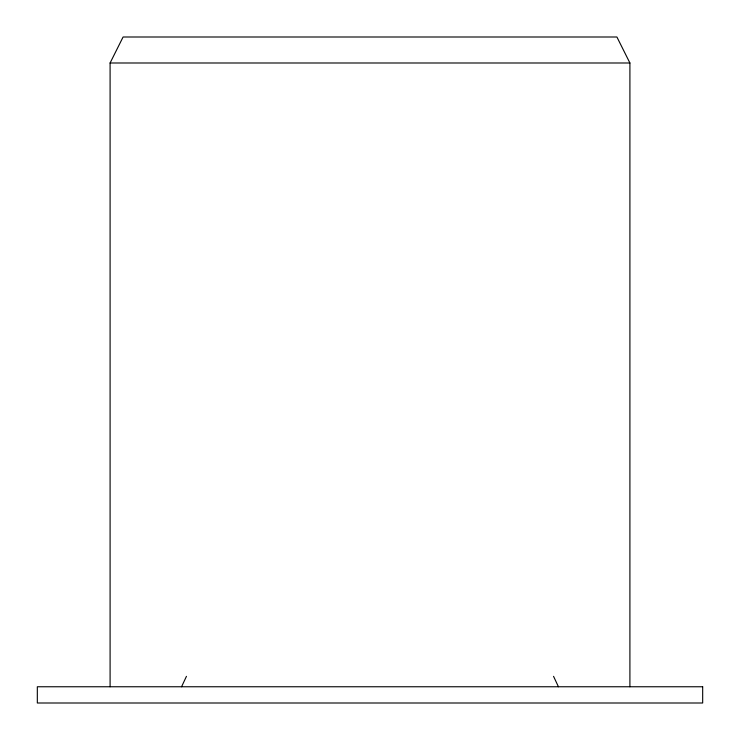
<?xml version="1.0" encoding="UTF-8"?>
<svg xmlns="http://www.w3.org/2000/svg" width="740" height="740" viewBox="0 0 740 740"><rect width="100%" height="100%" fill="white"/><g stroke="black" fill="none" stroke-linecap="round" stroke-linejoin="round"><path stroke-width="1.11" d="M181.568 686.757L186.452 676.332M110.094 686.757L110.094 62.992L123.09 37L616.91 37L629.907 62.992L629.907 686.757M110.094 62.992L629.907 62.992M553.548 676.332L558.432 686.757M702.676 686.757L37.324 686.757L37.324 703L702.676 703L702.676 686.757"/></g></svg>
